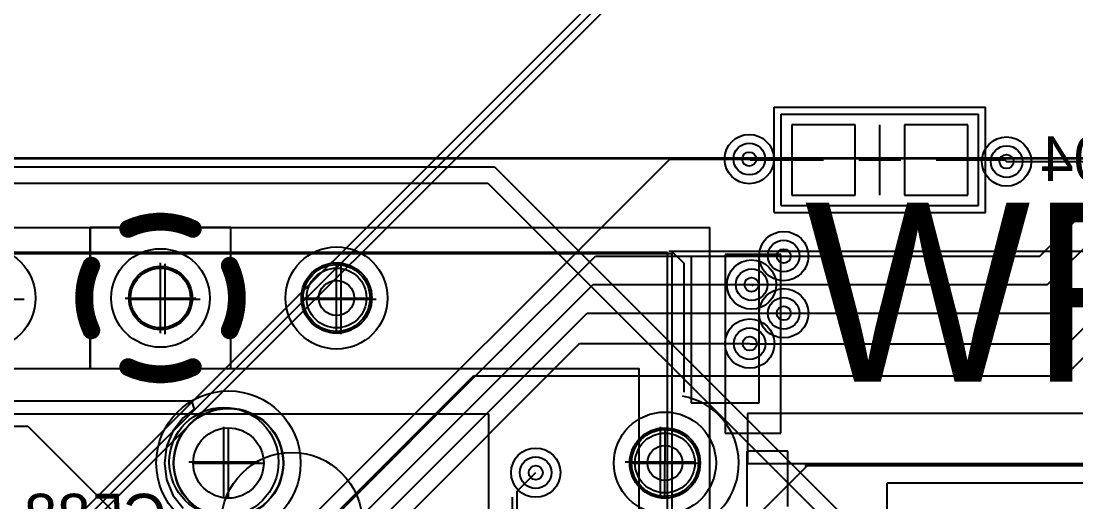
# Model space of a CAD drawing. Extents: x 28 to 300, y 18 to 330.
# Drawn here: x 111.25 to 126.24, y 111.52 to 118.35 of the extents above; entities that cross this region are included whole.
import ezdxf

# ---------------------------------------------------------------- set-up
doc = ezdxf.new("R2010")
doc.units = 0
for name, color, linetype in [('BOTTOMLAYER', 5, 'CONTINUOUS'), ('BOTTOMOVERLAY', 54, 'CONTINUOUS'), ('BOTTOMPASTE', 16, 'CONTINUOUS'), ('BOTTOMSOLDER', 6, 'CONTINUOUS'), ('DRILLDRAWING', 1, 'CONTINUOUS'), ('INTERNALPLANE1', 76, 'CONTINUOUS'), ('INTERNALPLANE6', 136, 'CONTINUOUS'), ('MECHANICAL11', 56, 'CONTINUOUS'), ('MECHANICAL14', 56, 'CONTINUOUS'), ('MECHANICAL15', 56, 'CONTINUOUS'), ('MECHANICAL8', 56, 'CONTINUOUS'), ('MIDLAYER1', 16, 'CONTINUOUS'), ('MIDLAYER3', 90, 'CONTINUOUS'), ('MULTILAYER', 9, 'CONTINUOUS'), ('PADHOLELAYER', 156, 'CONTINUOUS'), ('TOPLAYER', 1, 'CONTINUOUS'), ('TOPOVERLAY', 2, 'CONTINUOUS'), ('TOPSOLDER', 216, 'CONTINUOUS'), ('VIAHOLELAYER', 16, 'CONTINUOUS')]:
    doc.layers.add(name, color=color, linetype=linetype)

msp = doc.modelspace()

# ---------------------------------------------------------------- linework, layer by layer
at = {"layer": 'BOTTOMLAYER'}
for p, q in [((122.202, 116.878), (122.202, 115.878)), ((123.102, 116.878), (122.202, 116.878)), ((123.102, 115.878), (123.102, 116.878)), ((123.802, 116.878), (123.802, 115.878)), ((124.702, 116.878), (123.802, 116.878)), ((124.702, 115.878), (124.702, 116.878)), ((105.363, 116.277), (117.981, 116.277)), ((117.981, 116.277), (125.649, 108.608)), ((121.597, 116.389), (121.609, 116.378)), ((121.609, 116.378), (122.652, 116.378)), ((124.252, 116.378), (125.228, 116.378)), ((125.228, 116.378), (125.252, 116.354)), ((104.426, 116.048), (117.886, 116.048)), ((117.886, 116.048), (125.952, 107.982)), ((122.202, 115.878), (123.102, 115.878)), ((123.802, 115.878), (124.702, 115.878)), ((112.235, 115.415), (112.235, 113.415)), ((114.235, 115.415), (112.235, 115.415)), ((114.235, 113.415), (114.235, 115.415)), ((112.235, 113.415), (114.235, 113.415)), ((104.917, 112.954), (113.673, 112.954)), ((113.713, 112.834), (113.557, 112.713)), ((113.673, 112.954), (113.713, 112.834)), ((113.557, 112.713), (113.412, 112.525)), ((113.412, 112.525), (113.321, 112.305)), ((113.321, 112.305), (113.29, 112.07)), ((113.29, 112.07), (113.321, 111.835)), ((113.321, 111.835), (113.412, 111.615)), ((113.412, 111.615), (113.557, 111.427))]:
    msp.add_line(p, q, dxfattribs=at)
for centre, radius in [((121.597, 116.389), 0.225), ((125.252, 116.354), 0.225), ((122.087, 115.011), 0.225), ((121.63, 114.605), 0.225), ((115.735, 114.415), 0.25), ((122.087, 114.198), 0.225), ((121.604, 113.767), 0.225), ((114.2, 112.07), 0.5), ((120.4, 112.07), 0.25), ((118.564, 111.933), 0.225)]:
    msp.add_circle(centre, radius, dxfattribs=at)
at = {"layer": 'BOTTOMOVERLAY'}
msp.add_line((123.452, 115.878), (123.452, 116.878), dxfattribs=at)
at = {"layer": 'BOTTOMPASTE'}
for p, q in [((122.202, 116.878), (122.202, 115.878)), ((123.102, 116.878), (122.202, 116.878)), ((123.102, 115.878), (123.102, 116.878)), ((123.802, 116.878), (123.802, 115.878)), ((124.702, 116.878), (123.802, 116.878)), ((124.702, 115.878), (124.702, 116.878)), ((122.202, 115.878), (123.102, 115.878)), ((123.802, 115.878), (124.702, 115.878))]:
    msp.add_line(p, q, dxfattribs=at)
at = {"layer": 'BOTTOMSOLDER'}
for p, q in [((122.202, 116.878), (122.202, 115.878)), ((123.102, 116.878), (122.202, 116.878)), ((123.102, 115.878), (123.102, 116.878)), ((123.802, 116.878), (123.802, 115.878)), ((124.702, 116.878), (123.802, 116.878)), ((124.702, 115.878), (124.702, 116.878)), ((122.202, 115.878), (123.102, 115.878)), ((123.802, 115.878), (124.702, 115.878)), ((112.235, 115.415), (112.235, 113.415)), ((114.235, 115.415), (112.235, 115.415)), ((114.235, 113.415), (114.235, 115.415)), ((112.235, 113.415), (114.235, 113.415))]:
    msp.add_line(p, q, dxfattribs=at)
for centre, radius in [((115.735, 114.415), 0.5), ((114.2, 112.07), 0.78), ((120.4, 112.07), 0.5)]:
    msp.add_circle(centre, radius, dxfattribs=at)
at = {"layer": 'DRILLDRAWING'}
for centre, radius in [((121.597, 116.389), 0.1), ((125.252, 116.354), 0.1), ((122.087, 115.011), 0.1), ((113.235, 114.415), 0.45), ((115.735, 114.415), 0.475), ((121.63, 114.605), 0.1), ((122.087, 114.198), 0.1), ((121.604, 113.767), 0.1), ((114.2, 112.07), 0.775), ((120.4, 112.07), 0.475), ((118.564, 111.933), 0.1)]:
    msp.add_circle(centre, radius, dxfattribs=at)
at = {"layer": 'INTERNALPLANE1'}
for p, q in [((132.67, 131.925), (111.594, 110.849)), ((111.666, 110.777), (132.773, 131.884)), ((111.775, 110.742), (132.84, 131.807))]:
    msp.add_line(p, q, dxfattribs=at)
for centre, radius in [((121.597, 116.389), 0.35), ((125.252, 116.354), 0.35), ((122.087, 115.011), 0.35), ((110.735, 114.415), 0.725), ((113.235, 114.415), 0.7), ((115.735, 114.415), 0.725), ((121.63, 114.605), 0.35), ((122.087, 114.198), 0.35), ((121.604, 113.767), 0.35), ((114.2, 112.07), 1.025), ((120.4, 112.07), 0.725), ((118.564, 111.933), 0.35)]:
    msp.add_circle(centre, radius, dxfattribs=at)
at = {"layer": 'INTERNALPLANE6', "const_width": 0.254}
for points in [[(112.776, 115.398, -0.221695), (113.694, 115.398)], [(112.252, 113.956, -0.221695), (112.252, 114.874)], [(114.218, 114.874, -0.221695), (114.218, 113.956)], [(113.694, 113.432, -0.221695), (112.776, 113.432)]]:
    msp.add_lwpolyline(points, format="xyb", dxfattribs=at)
at = {"layer": 'INTERNALPLANE6', "const_width": 0.127}
for points in [[(112.713, 115.398, 1), (112.84, 115.398, 1)], [(113.63, 115.398, 1), (113.757, 115.398, 1)], [(112.188, 114.874, 1), (112.315, 114.874, 1)], [(114.155, 114.874, 1), (114.282, 114.874, 1)], [(112.188, 113.956, 1), (112.315, 113.956, 1)], [(114.155, 113.956, 1), (114.282, 113.956, 1)], [(112.713, 113.432, 1), (112.84, 113.432, 1)], [(113.63, 113.432, 1), (113.757, 113.432, 1)]]:
    msp.add_lwpolyline(points, format="xyb", close=True, dxfattribs=at)
at = {"layer": 'INTERNALPLANE6'}
for centre, radius in [((121.597, 116.389), 0.35), ((125.252, 116.354), 0.35), ((122.087, 115.011), 0.35), ((110.735, 114.415), 0.725), ((115.735, 114.415), 0.725), ((121.63, 114.605), 0.35), ((122.087, 114.198), 0.35), ((121.604, 113.767), 0.35), ((114.2, 112.07), 1.025), ((120.4, 112.07), 0.725)]:
    msp.add_circle(centre, radius, dxfattribs=at)
at = {"layer": 'MECHANICAL11'}
for p in [(100, 116.399), (100.1, 116.399)]:
    msp.add_line(p, (154.3, 116.399), dxfattribs=at)
at = {"layer": 'MECHANICAL14'}
for p, q in [((122.052, 115.728), (122.052, 117.028)), ((122.052, 117.028), (124.852, 117.028)), ((124.852, 115.728), (124.852, 117.028)), ((122.052, 115.728), (124.852, 115.728)), ((71.735, 115.064), (120.435, 115.064)), ((71.8, 115.049), (120.5, 115.049)), ((120.435, 99.516), (120.435, 115.064)), ((120.5, 99.501), (120.5, 115.049)), ((110.2, 112.77), (117.9, 112.77)), ((117.9, 102.57), (117.9, 112.77))]:
    msp.add_line(p, q, dxfattribs=at)
msp.add_circle((115.1, 111.22), 1, dxfattribs=at)
at = {"layer": 'MECHANICAL15'}
for p, q in [((121.952, 117.128), (124.952, 117.128)), ((121.952, 115.628), (121.952, 117.128)), ((124.952, 115.628), (124.952, 117.128)), ((123.452, 116.078), (123.452, 116.678)), ((123.152, 116.378), (123.752, 116.378)), ((121.952, 115.628), (124.952, 115.628)), ((123.556, 99.887), (123.556, 111.787)), ((123.556, 111.787), (136.556, 111.787))]:
    msp.add_line(p, q, dxfattribs=at)
at = {"layer": 'MECHANICAL8'}
for p, q in [((78.735, 115.415), (121.035, 115.415)), ((112.235, 115.415), (114.235, 115.415)), ((112.235, 113.415), (112.235, 115.415)), ((114.235, 113.415), (114.235, 115.415)), ((121.035, 110.735), (121.035, 115.415)), ((113.235, 114.415), (113.235, 114.915)), ((113.3, 114.4), (113.3, 114.9)), ((115.735, 114.415), (115.735, 114.915)), ((115.8, 114.4), (115.8, 114.9)), ((110.8, 114.4), (111.3, 114.4)), ((112.735, 114.415), (113.235, 114.415)), ((112.8, 114.4), (113.3, 114.4)), ((113.235, 113.915), (113.235, 114.415)), ((113.235, 114.415), (113.735, 114.415)), ((113.3, 113.9), (113.3, 114.4)), ((113.3, 114.4), (113.8, 114.4)), ((115.235, 114.415), (115.735, 114.415)), ((115.3, 114.4), (115.8, 114.4)), ((115.735, 113.915), (115.735, 114.415)), ((115.735, 114.415), (116.235, 114.415)), ((115.8, 113.9), (115.8, 114.4)), ((115.8, 114.4), (116.3, 114.4)), ((105.535, 113.415), (120.035, 113.415)), ((112.235, 113.415), (114.235, 113.415)), ((120.035, 110.735), (120.035, 113.415)), ((114.135, 112.085), (114.135, 112.585)), ((114.2, 112.07), (114.2, 112.57)), ((114.2, 112.07), (114.2, 112.57)), ((120.335, 112.085), (120.335, 112.585)), ((120.4, 112.57), (120.4, 112.07)), ((113.635, 112.085), (114.135, 112.085)), ((113.7, 112.07), (114.2, 112.07)), ((113.7, 112.07), (114.2, 112.07)), ((114.135, 111.585), (114.135, 112.085)), ((114.135, 112.085), (114.635, 112.085)), ((114.2, 112.07), (114.7, 112.07)), ((114.2, 111.57), (114.2, 112.07)), ((114.2, 111.57), (114.2, 112.07)), ((114.2, 112.07), (114.7, 112.07)), ((119.835, 112.085), (120.335, 112.085)), ((119.9, 112.07), (120.4, 112.07)), ((120.335, 111.585), (120.335, 112.085)), ((120.335, 112.085), (120.835, 112.085)), ((120.4, 111.57), (120.4, 112.07)), ((120.4, 112.07), (120.9, 112.07)), ((118.235, 103.385), (118.235, 111.585)), ((118.3, 103.37), (118.3, 111.57)), ((118.3, 103.37), (118.3, 111.57))]:
    msp.add_line(p, q, dxfattribs=at)
for centre, radius in [((113.235, 114.415), 0.425), ((115.735, 114.415), 0.425), ((114.135, 112.085), 0.775), ((114.2, 112.07), 0.775), ((120.4, 112.07), 0.425)]:
    msp.add_circle(centre, radius, dxfattribs=at)
at = {"layer": 'MIDLAYER1'}
for p, q in [((125.252, 116.354), (126.516, 116.354)), ((125.724, 115.011), (127.03, 116.318)), ((125.833, 114.605), (127.259, 116.031)), ((125.995, 114.198), (127.488, 115.691)), ((112.235, 115.415), (112.235, 113.415)), ((114.235, 115.415), (112.235, 115.415)), ((114.235, 113.415), (114.235, 115.415)), ((126.121, 113.763), (127.716, 115.358)), ((126.083, 113.309), (127.945, 115.171)), ((122.087, 115.011), (125.724, 115.011)), ((121.63, 114.605), (121.646, 114.589)), ((121.63, 114.605), (125.833, 114.605)), ((122.087, 114.198), (125.995, 114.198)), ((121.604, 113.767), (121.608, 113.763)), ((121.608, 113.763), (126.121, 113.763)), ((112.235, 113.415), (114.235, 113.415)), ((115.211, 110.841), (117.68, 113.309)), ((117.68, 113.309), (126.083, 113.309)), ((105.534, 112.593), (111.35, 112.593)), ((111.35, 112.593), (113.103, 110.841))]:
    msp.add_line(p, q, dxfattribs=at)
for centre, radius in [((121.597, 116.389), 0.225), ((125.252, 116.354), 0.225), ((122.087, 115.011), 0.225), ((121.63, 114.605), 0.225), ((115.735, 114.415), 0.25), ((122.087, 114.198), 0.225), ((121.604, 113.767), 0.225), ((114.2, 112.07), 0.5), ((120.4, 112.07), 0.25), ((118.564, 111.933), 0.225)]:
    msp.add_circle(centre, radius, dxfattribs=at)
at = {"layer": 'MIDLAYER3'}
for p, q in [((112.235, 115.415), (112.235, 113.415)), ((114.235, 115.415), (112.235, 115.415)), ((114.235, 113.415), (114.235, 115.415)), ((112.235, 113.415), (114.235, 113.415))]:
    msp.add_line(p, q, dxfattribs=at)
for centre, radius in [((121.597, 116.389), 0.225), ((125.252, 116.354), 0.225), ((122.087, 115.011), 0.225), ((121.63, 114.605), 0.225), ((115.735, 114.415), 0.25), ((122.087, 114.198), 0.225), ((121.604, 113.767), 0.225), ((114.2, 112.07), 0.5), ((120.4, 112.07), 0.25), ((118.564, 111.933), 0.225)]:
    msp.add_circle(centre, radius, dxfattribs=at)
at = {"layer": 'MULTILAYER'}
for p, q in [((112.235, 115.415), (112.235, 113.415)), ((114.235, 115.415), (112.235, 115.415)), ((114.235, 113.415), (114.235, 115.415)), ((112.235, 113.415), (114.235, 113.415))]:
    msp.add_line(p, q, dxfattribs=at)
for centre, radius in [((121.597, 116.389), 0.225), ((125.252, 116.354), 0.225), ((122.087, 115.011), 0.225), ((121.63, 114.605), 0.225), ((115.735, 114.415), 0.25), ((122.087, 114.198), 0.225), ((121.604, 113.767), 0.225), ((114.2, 112.07), 0.5), ((120.4, 112.07), 0.25), ((118.564, 111.933), 0.225)]:
    msp.add_circle(centre, radius, dxfattribs=at)
at = {"layer": 'PADHOLELAYER'}
for centre, radius in [((113.235, 114.415), 0.45), ((115.735, 114.415), 0.475), ((114.2, 112.07), 0.775), ((120.4, 112.07), 0.475)]:
    msp.add_circle(centre, radius, dxfattribs=at)
at = {"layer": 'TOPLAYER'}
for p, q in [((114.832, 110.754), (120.467, 116.389)), ((120.467, 116.389), (121.597, 116.389)), ((112.235, 115.415), (112.235, 113.415)), ((114.235, 115.415), (112.235, 115.415)), ((114.235, 113.415), (114.235, 115.415)), ((118.032, 113.63), (119.413, 115.011)), ((119.413, 115.011), (122.087, 115.011)), ((115.069, 110.297), (119.378, 114.605)), ((119.378, 114.605), (121.63, 114.605)), ((115.158, 110.062), (119.295, 114.198)), ((119.295, 114.198), (122.087, 114.198)), ((115.253, 109.834), (119.186, 113.767)), ((119.186, 113.767), (121.604, 113.767)), ((114.927, 110.525), (118.032, 113.63)), ((118.032, 113.63), (118.092, 113.69)), ((112.235, 113.415), (114.235, 113.415)), ((118.3, 111.669), (118.564, 111.933)), ((118.3, 111.07), (118.3, 111.669))]:
    msp.add_line(p, q, dxfattribs=at)
for centre, radius in [((121.597, 116.389), 0.225), ((125.252, 116.354), 0.225), ((122.087, 115.011), 0.225), ((121.63, 114.605), 0.225), ((115.735, 114.415), 0.25), ((122.087, 114.198), 0.225), ((121.604, 113.767), 0.225), ((114.2, 112.07), 0.5), ((120.4, 112.07), 0.25), ((118.564, 111.933), 0.225)]:
    msp.add_circle(centre, radius, dxfattribs=at)
at = {"layer": 'TOPOVERLAY'}
for p, q in [((100.101, 116.408), (141.732, 116.408)), ((120.454, 115.082), (135.313, 115.082)), ((120.494, 115.082), (120.672, 114.905)), ((111.203, 115.064), (111.735, 115.064)), ((111.268, 115.049), (111.8, 115.049)), ((114.735, 115.064), (115.267, 115.064)), ((114.8, 115.049), (115.332, 115.049)), ((116.203, 115.064), (120.435, 115.064)), ((116.268, 115.049), (120.5, 115.049)), ((119.7, 115.049), (120.5, 115.049)), ((120.435, 112.879), (120.435, 115.064)), ((120.5, 113.052), (120.5, 115.049)), ((120.5, 112.864), (120.5, 115.049)), ((120.774, 115.006), (120.774, 112.923)), ((121.739, 115.006), (120.774, 115.006)), ((121.256, 115.032), (121.256, 112.492)), ((122.044, 115.032), (121.256, 115.032)), ((121.739, 112.923), (121.739, 115.006)), ((122.044, 112.492), (122.044, 115.032)), ((120.672, 113.076), (120.672, 114.905)), ((120.774, 112.923), (121.739, 112.923)), ((110.2, 112.77), (113.256, 112.77)), ((115.144, 112.77), (117.9, 112.77)), ((117.9, 111.72), (117.9, 112.77)), ((121.572, 112.776), (121.572, 112.065)), ((135.313, 112.776), (121.572, 112.776)), ((121.256, 112.492), (122.044, 112.492)), ((121.561, 112.238), (121.561, 111.45)), ((122.145, 112.238), (121.561, 112.238)), ((122.145, 111.45), (122.145, 112.238)), ((121.572, 112.065), (135.313, 112.065)), ((121.637, 111.247), (122.425, 112.034)), ((122.385, 112.034), (135.034, 112.034))]:
    msp.add_line(p, q, dxfattribs=at)
msp.add_arc((120.483, 112.067), 0.966, 281.3099, 80.1807, dxfattribs=at)
at = {"layer": 'TOPSOLDER'}
for p, q in [((112.235, 115.415), (112.235, 113.415)), ((114.235, 115.415), (112.235, 115.415)), ((114.235, 113.415), (114.235, 115.415)), ((112.235, 113.415), (114.235, 113.415))]:
    msp.add_line(p, q, dxfattribs=at)
for centre, radius in [((115.735, 114.415), 0.5), ((114.2, 112.07), 0.78), ((120.4, 112.07), 0.5)]:
    msp.add_circle(centre, radius, dxfattribs=at)
at = {"layer": 'VIAHOLELAYER'}
for centre in [(121.597, 116.389), (125.252, 116.354), (122.087, 115.011), (121.63, 114.605), (122.087, 114.198), (121.604, 113.767), (118.564, 111.933)]:
    msp.add_circle(centre, 0.1, dxfattribs=at)

# ---------------------------------------------------------------- texts
at = {"layer": 'BOTTOMOVERLAY', "text_generation_flag": 2}
for s, p in [('R104', (127.762, 116.078)), ('C588', (113.324, 110.998))]:
    msp.add_text(s, height=0.635, rotation=360, dxfattribs=at).set_placement(p)
at = {"layer": 'TOPOVERLAY'}
msp.add_text('WR SFP Port', height=2.54, dxfattribs=at).set_placement((122.385, 113.228))

doc.saveas('drawing.dxf')
